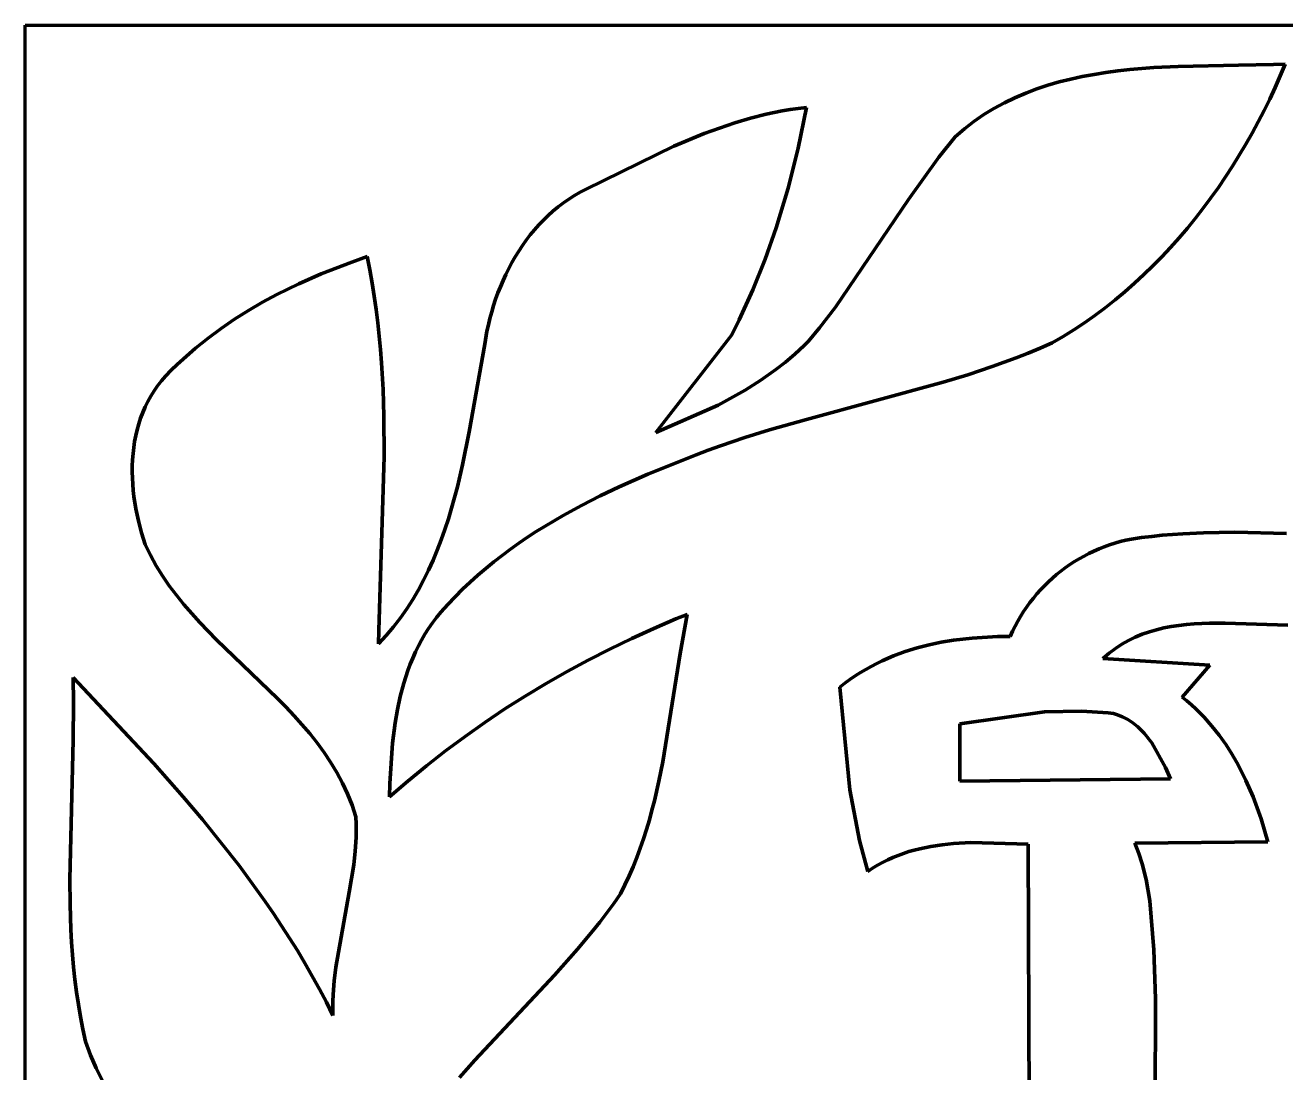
# Model space of a CAD drawing. Header units: millimetres. Extents: x 0 to 4.14, y 0 to 3.72.
# Drawn here: x 0 to 2.247, y 1.855 to 3.722 of the extents above; entities that cross this region are included whole.
import ezdxf

# ---------------------------------------------------------------- set-up
doc = ezdxf.new("R2010")
doc.units = ezdxf.units.MM
for name, color, linetype, lineweight in [('shape0', 7, 'CONTINUOUS', 100), ('shape1', 7, 'CONTINUOUS', 100), ('shape2', 7, 'CONTINUOUS', 100), ('shape4', 7, 'CONTINUOUS', 100)]:
    doc.layers.add(name, color=color, linetype=linetype, lineweight=lineweight)

msp = doc.modelspace()

# ---------------------------------------------------------------- linework, layer by layer
at = {"layer": 'shape0'}
for p, q in [((0, 3.7222), (4.1389, 3.7222)), ((0, 0), (0, 3.7222)), ((1.9479, 3.6407), (1.9266, 3.6379)), ((1.9693, 3.6431), (1.9479, 3.6407)), ((1.9907, 3.645), (1.9693, 3.6431)), ((2.0123, 3.6466), (1.9907, 3.645)), ((2.0555, 3.6488), (2.0123, 3.6466)), ((2.1628, 3.6511), (2.0555, 3.6488)), ((2.2256, 3.652), (2.1628, 3.6511)), ((2.2462, 3.6526), (2.2256, 3.652)), ((2.2374, 3.6318), (2.2462, 3.6526)), ((1.8435, 3.621), (1.8233, 3.6151)), ((1.8639, 3.6261), (1.8435, 3.621)), ((1.8846, 3.6306), (1.8639, 3.6261)), ((1.9056, 3.6345), (1.8846, 3.6306)), ((1.9266, 3.6379), (1.9056, 3.6345)), ((2.2282, 3.6111), (2.2374, 3.6318)), ((1.7837, 3.6011), (1.7645, 3.5929)), ((1.8033, 3.6085), (1.7837, 3.6011)), ((1.8233, 3.6151), (1.8033, 3.6085)), ((2.2186, 3.5905), (2.2282, 3.6111)), ((1.3782, 3.5739), (1.3637, 3.5718)), ((1.3927, 3.5757), (1.3782, 3.5739)), ((1.3783, 3.5032), (1.3927, 3.5757)), ((1.7271, 3.5738), (1.709, 3.5628)), ((1.7456, 3.5838), (1.7271, 3.5738)), ((1.7645, 3.5929), (1.7456, 3.5838)), ((2.2086, 3.5701), (2.2186, 3.5905)), ((1.2928, 3.5563), (1.265, 3.5481)), ((1.3209, 3.5634), (1.2928, 3.5563)), ((1.3351, 3.5665), (1.3209, 3.5634)), ((1.3494, 3.5693), (1.3351, 3.5665)), ((1.3637, 3.5718), (1.3494, 3.5693)), ((1.709, 3.5628), (1.6914, 3.5508)), ((2.1981, 3.5499), (2.2086, 3.5701)), ((1.2103, 3.5289), (1.1566, 3.5066)), ((1.2375, 3.5389), (1.2103, 3.5289)), ((1.265, 3.5481), (1.2375, 3.5389)), ((1.6743, 3.5377), (1.6577, 3.5235)), ((1.6914, 3.5508), (1.6743, 3.5377)), ((2.1761, 3.5101), (2.1873, 3.5299)), ((2.1873, 3.5299), (2.1981, 3.5499)), ((1.1566, 3.5066), (1.0001, 3.4298)), ((1.6577, 3.5235), (1.6289, 3.4871)), ((2.1645, 3.4904), (2.1761, 3.5101)), ((1.3604, 3.4315), (1.3783, 3.5032)), ((1.6289, 3.4871), (1.575, 3.4115)), ((2.1524, 3.4711), (2.1645, 3.4904)), ((2.14, 3.4519), (2.1524, 3.4711)), ((2.1272, 3.433), (2.14, 3.4519)), ((0.9791, 3.4185), (0.9691, 3.4122)), ((0.9894, 3.4244), (0.9791, 3.4185)), ((1.0001, 3.4298), (0.9894, 3.4244)), ((1.339, 3.3609), (1.3604, 3.4315)), ((2.114, 3.4144), (2.1272, 3.433)), ((0.95, 3.3984), (0.9409, 3.3909)), ((0.9594, 3.4055), (0.95, 3.3984)), ((0.9691, 3.4122), (0.9594, 3.4055)), ((1.575, 3.4115), (1.4445, 3.2196)), ((2.0863, 3.3781), (2.1003, 3.3961)), ((2.1003, 3.3961), (2.114, 3.4144)), ((0.9237, 3.3749), (0.9156, 3.3664)), ((0.9322, 3.3831), (0.9237, 3.3749)), ((0.9409, 3.3909), (0.9322, 3.3831)), ((2.072, 3.3605), (2.0863, 3.3781)), ((0.9078, 3.3576), (0.9003, 3.3485)), ((0.9156, 3.3664), (0.9078, 3.3576)), ((1.3193, 3.3052), (1.339, 3.3609)), ((2.0572, 3.3431), (2.072, 3.3605)), ((0.8863, 3.3294), (0.8798, 3.3195)), ((0.8931, 3.3391), (0.8863, 3.3294)), ((0.9003, 3.3485), (0.8931, 3.3391)), ((2.0265, 3.3095), (2.042, 3.3261)), ((2.042, 3.3261), (2.0572, 3.3431)), ((0.6095, 3.3096), (0.5821, 3.3)), ((0.6142, 3.2861), (0.6095, 3.3096)), ((0.8735, 3.3094), (0.8676, 3.2991)), ((0.8798, 3.3195), (0.8735, 3.3094)), ((1.2972, 3.2505), (1.3193, 3.3052)), ((2.0105, 3.2933), (2.0265, 3.3095)), ((0.5821, 3.3), (0.5279, 3.279)), ((0.6185, 3.2626), (0.6142, 3.2861)), ((0.862, 3.2886), (0.8567, 3.2779)), ((0.8676, 3.2991), (0.862, 3.2886)), ((1.9942, 3.2775), (2.0105, 3.2933)), ((0.488, 3.2613), (0.4487, 3.242)), ((0.5279, 3.279), (0.488, 3.2613)), ((0.6223, 3.239), (0.6185, 3.2626)), ((0.8518, 3.267), (0.8471, 3.256)), ((0.8567, 3.2779), (0.8518, 3.267)), ((1.9605, 3.2471), (1.9775, 3.2621)), ((1.9775, 3.2621), (1.9942, 3.2775)), ((0.4487, 3.242), (0.4231, 3.2282)), ((0.6257, 3.2154), (0.6223, 3.239)), ((0.8428, 3.2449), (0.8387, 3.2337)), ((0.8471, 3.256), (0.8428, 3.2449)), ((1.2726, 3.1967), (1.2972, 3.2505)), ((1.943, 3.2326), (1.9605, 3.2471)), ((0.4231, 3.2282), (0.398, 3.2135)), ((0.6286, 3.1917), (0.6257, 3.2154)), ((0.835, 3.2224), (0.8316, 3.211)), ((0.8387, 3.2337), (0.835, 3.2224)), ((1.4445, 3.2196), (1.4161, 3.1828)), ((1.907, 3.2049), (1.9252, 3.2185)), ((1.9252, 3.2185), (1.943, 3.2326)), ((0.3734, 3.198), (0.3494, 3.1817)), ((0.398, 3.2135), (0.3734, 3.198)), ((0.6312, 3.168), (0.6286, 3.1917)), ((0.8285, 3.1995), (0.8257, 3.1881)), ((0.8316, 3.211), (0.8285, 3.1995)), ((1.2595, 3.1702), (1.2726, 3.1967)), ((1.8695, 3.1793), (1.8885, 3.1919)), ((1.8885, 3.1919), (1.907, 3.2049)), ((0.3494, 3.1817), (0.3261, 3.1644)), ((0.8232, 3.1766), (0.8192, 3.1536)), ((0.8257, 3.1881), (0.8232, 3.1766)), ((1.1245, 2.9959), (1.2595, 3.1702)), ((1.4161, 3.1828), (1.3963, 3.159)), ((1.8502, 3.1672), (1.8695, 3.1793)), ((0.3261, 3.1644), (0.3034, 3.1462)), ((0.6334, 3.1443), (0.6312, 3.168)), ((0.8192, 3.1536), (0.7913, 2.9972)), ((1.3885, 3.1511), (1.3723, 3.136)), ((1.3963, 3.159), (1.3885, 3.1511)), ((1.7883, 3.1377), (1.8095, 3.1465)), ((1.8095, 3.1465), (1.8306, 3.1557)), ((1.8306, 3.1557), (1.8502, 3.1672)), ((0.2816, 3.1271), (0.271, 3.1172)), ((0.3034, 3.1462), (0.2816, 3.1271)), ((0.6353, 3.1205), (0.6334, 3.1443)), ((1.3723, 3.136), (1.3556, 3.1217)), ((1.7455, 3.1213), (1.7669, 3.1293)), ((1.7669, 3.1293), (1.7883, 3.1377)), ((0.2605, 3.1071), (0.2503, 3.0966)), ((0.271, 3.1172), (0.2605, 3.1071)), ((0.638, 3.0729), (0.6353, 3.1205)), ((1.3383, 3.1082), (1.3114, 3.0891)), ((1.3556, 3.1217), (1.3383, 3.1082)), ((1.6804, 3.0991), (1.7239, 3.1136)), ((1.7239, 3.1136), (1.7455, 3.1213)), ((0.236, 3.0793), (0.2297, 3.0702)), ((0.2429, 3.0881), (0.236, 3.0793)), ((0.2503, 3.0966), (0.2429, 3.0881)), ((1.3114, 3.0891), (1.2835, 3.0716)), ((1.3929, 3.0195), (1.6366, 3.0856)), ((1.6366, 3.0856), (1.6804, 3.0991)), ((0.2239, 3.0609), (0.2186, 3.0514)), ((0.2297, 3.0702), (0.2239, 3.0609)), ((0.6396, 3.0252), (0.638, 3.0729)), ((1.2835, 3.0716), (1.2352, 3.0451)), ((0.2138, 3.0417), (0.2095, 3.0318)), ((0.2186, 3.0514), (0.2138, 3.0417)), ((1.2352, 3.0451), (1.1245, 2.9959)), ((0.2024, 3.0115), (0.1995, 3.0011)), ((0.2057, 3.0217), (0.2024, 3.0115)), ((0.2095, 3.0318), (0.2057, 3.0217)), ((0.6402, 2.9535), (0.6396, 3.0252)), ((1.3267, 3.0006), (1.3929, 3.0195)), ((0.197, 2.9906), (0.195, 2.98)), ((0.1995, 3.0011), (0.197, 2.9906)), ((0.7913, 2.9972), (0.7795, 2.9383)), ((1.2829, 2.9871), (1.3267, 3.0006)), ((0.1934, 2.9693), (0.1922, 2.9585)), ((0.195, 2.98), (0.1934, 2.9693)), ((1.2178, 2.9647), (1.2394, 2.9724)), ((1.2394, 2.9724), (1.2829, 2.9871)), ((0.1913, 2.9476), (0.1909, 2.9367)), ((0.1922, 2.9585), (0.1913, 2.9476)), ((0.6305, 2.6429), (0.6402, 2.9535)), ((1.1101, 2.9217), (1.1963, 2.9565)), ((1.1963, 2.9565), (1.2178, 2.9647)), ((0.1909, 2.9367), (0.1908, 2.9258)), ((0.1908, 2.9258), (0.1911, 2.9148)), ((0.7795, 2.9383), (0.7704, 2.8995)), ((1.0589, 2.899), (1.1101, 2.9217)), ((0.1911, 2.9148), (0.1917, 2.9038)), ((0.1917, 2.9038), (0.1926, 2.8928)), ((0.7704, 2.8995), (0.7655, 2.8802)), ((0.1926, 2.8928), (0.1939, 2.8819)), ((0.1939, 2.8819), (0.1973, 2.8601)), ((0.7655, 2.8802), (0.7601, 2.8611)), ((0.9918, 2.866), (1.0251, 2.8829)), ((1.0251, 2.8829), (1.0589, 2.899)), ((0.1973, 2.8601), (0.2018, 2.8385)), ((0.7601, 2.8611), (0.7544, 2.8421)), ((0.959, 2.8481), (0.9918, 2.866)), ((0.2018, 2.8385), (0.2073, 2.8174)), ((0.7544, 2.8421), (0.7483, 2.8234)), ((0.9269, 2.8292), (0.9429, 2.8388)), ((0.9429, 2.8388), (0.959, 2.8481)), ((0.2073, 2.8174), (0.2138, 2.7967)), ((0.7483, 2.8234), (0.7418, 2.8048)), ((0.8801, 2.7988), (0.8955, 2.8092)), ((0.8955, 2.8092), (0.9111, 2.8194)), ((0.9111, 2.8194), (0.9269, 2.8292)), ((2.0087, 2.8109), (1.9903, 2.8086)), ((2.0271, 2.8128), (2.0087, 2.8109)), ((2.0639, 2.8157), (2.0271, 2.8128)), ((2.1008, 2.8175), (2.0639, 2.8157)), ((2.1562, 2.8184), (2.1008, 2.8175)), ((2.2485, 2.8163), (2.1562, 2.8184)), ((0.2138, 2.7967), (0.2232, 2.7773)), ((0.7418, 2.8048), (0.7347, 2.7864)), ((0.8501, 2.777), (0.865, 2.7881)), ((0.865, 2.7881), (0.8801, 2.7988)), ((1.9144, 2.7886), (1.9053, 2.7846)), ((1.9236, 2.7923), (1.9144, 2.7886)), ((1.933, 2.7956), (1.9236, 2.7923)), ((1.9425, 2.7987), (1.933, 2.7956)), ((1.9522, 2.8015), (1.9425, 2.7987)), ((1.962, 2.8039), (1.9522, 2.8015)), ((1.972, 2.806), (1.962, 2.8039)), ((1.9903, 2.8086), (1.972, 2.806)), ((0.2232, 2.7773), (0.2336, 2.7586)), ((0.7271, 2.7683), (0.719, 2.7504)), ((0.7347, 2.7864), (0.7271, 2.7683)), ((0.821, 2.7539), (0.8354, 2.7656)), ((0.8354, 2.7656), (0.8501, 2.777)), ((1.8706, 2.7659), (1.8623, 2.7605)), ((1.879, 2.771), (1.8706, 2.7659)), ((1.8876, 2.7758), (1.879, 2.771)), ((1.8963, 2.7804), (1.8876, 2.7758)), ((1.9053, 2.7846), (1.8963, 2.7804)), ((0.2336, 2.7586), (0.2448, 2.7405)), ((0.719, 2.7504), (0.7103, 2.7328)), ((0.7931, 2.7293), (0.8069, 2.7418)), ((0.8069, 2.7418), (0.821, 2.7539)), ((1.8388, 2.7429), (1.8313, 2.7365)), ((1.8464, 2.749), (1.8388, 2.7429)), ((1.8543, 2.7549), (1.8464, 2.749)), ((1.8623, 2.7605), (1.8543, 2.7549)), ((0.2448, 2.7405), (0.2568, 2.723)), ((0.2568, 2.723), (0.2696, 2.706)), ((0.7103, 2.7328), (0.7009, 2.7155)), ((0.7796, 2.7165), (0.7931, 2.7293)), ((1.8171, 2.7229), (1.8103, 2.7158)), ((1.8241, 2.7298), (1.8171, 2.7229)), ((1.8313, 2.7365), (1.8241, 2.7298)), ((0.2696, 2.706), (0.2829, 2.6894)), ((0.6909, 2.6985), (0.6802, 2.6819)), ((0.7009, 2.7155), (0.6909, 2.6985)), ((0.7535, 2.6897), (0.7664, 2.7033)), ((0.7664, 2.7033), (0.7796, 2.7165)), ((1.7974, 2.7008), (1.7913, 2.693)), ((1.8037, 2.7084), (1.7974, 2.7008)), ((1.8103, 2.7158), (1.8037, 2.7084)), ((0.2829, 2.6894), (0.2968, 2.6733)), ((0.6802, 2.6819), (0.6688, 2.6656)), ((0.7333, 2.6663), (0.741, 2.6758)), ((0.741, 2.6758), (0.7535, 2.6897)), ((1.7798, 2.6768), (1.7745, 2.6683)), ((1.7854, 2.685), (1.7798, 2.6768)), ((1.7913, 2.693), (1.7854, 2.685)), ((0.2968, 2.6733), (0.3112, 2.6575)), ((0.3112, 2.6575), (0.326, 2.642)), ((0.6688, 2.6656), (0.6566, 2.6497)), ((0.7191, 2.6466), (0.7259, 2.6565)), ((0.7259, 2.6565), (0.7333, 2.6663)), ((1.1602, 2.6637), (1.1205, 2.6467)), ((1.1803, 2.6718), (1.1602, 2.6637)), ((1.1675, 2.6021), (1.1803, 2.6718)), ((1.7694, 2.6596), (1.7646, 2.6508)), ((1.7745, 2.6683), (1.7694, 2.6596)), ((2.0432, 2.6501), (2.0566, 2.6521)), ((2.0566, 2.6521), (2.0701, 2.6537)), ((2.0701, 2.6537), (2.0837, 2.6548)), ((2.0837, 2.6548), (2.0975, 2.6556)), ((2.0975, 2.6556), (2.1113, 2.656)), ((2.1113, 2.656), (2.1393, 2.656)), ((2.1393, 2.656), (2.251, 2.6528)), ((0.326, 2.642), (0.3411, 2.6267)), ((0.6298, 2.6191), (0.6305, 2.6429)), ((0.6436, 2.6342), (0.6298, 2.6191)), ((0.6566, 2.6497), (0.6436, 2.6342)), ((0.7066, 2.6261), (0.7126, 2.6364)), ((0.7126, 2.6364), (0.7191, 2.6466)), ((1.1205, 2.6467), (1.0812, 2.6288)), ((1.6884, 2.6296), (1.655, 2.6257)), ((1.7332, 2.6322), (1.6884, 2.6296)), ((1.7557, 2.6325), (1.7332, 2.6322)), ((1.76, 2.6417), (1.7557, 2.6325)), ((1.7646, 2.6508), (1.76, 2.6417)), ((1.967, 2.6253), (1.9791, 2.6312)), ((1.9791, 2.6312), (1.9915, 2.6363)), ((1.9915, 2.6363), (2.0041, 2.6407)), ((2.0041, 2.6407), (2.0169, 2.6445)), ((2.0169, 2.6445), (2.03, 2.6476)), ((2.03, 2.6476), (2.0432, 2.6501)), ((0.3411, 2.6267), (0.372, 2.5967)), ((0.6957, 2.6048), (0.701, 2.6155)), ((0.701, 2.6155), (0.7066, 2.6261)), ((1.0423, 2.61), (1.0039, 2.5904)), ((1.0812, 2.6288), (1.0423, 2.61)), ((1.59, 2.612), (1.5689, 2.6055)), ((1.6114, 2.6175), (1.59, 2.612)), ((1.6331, 2.6221), (1.6114, 2.6175)), ((1.655, 2.6257), (1.6331, 2.6221)), ((1.9323, 2.6026), (1.9436, 2.611)), ((1.9436, 2.611), (1.9552, 2.6186)), ((1.9552, 2.6186), (1.967, 2.6253)), ((0.372, 2.5967), (0.4496, 2.522)), ((0.6864, 2.5829), (0.6909, 2.5939)), ((0.6909, 2.5939), (0.6957, 2.6048)), ((1.0039, 2.5904), (0.9659, 2.5699)), ((1.1365, 2.4089), (1.1675, 2.6021)), ((1.528, 2.5891), (1.518, 2.5843)), ((1.5482, 2.5979), (1.528, 2.5891)), ((1.5689, 2.6055), (1.5482, 2.5979)), ((1.9214, 2.5932), (1.9323, 2.6026)), ((2.1122, 2.5812), (1.9214, 2.5932)), ((0.6784, 2.5604), (0.6822, 2.5717)), ((0.6822, 2.5717), (0.6864, 2.5829)), ((0.9659, 2.5699), (0.9285, 2.5485)), ((1.4796, 2.5621), (1.4703, 2.5557)), ((1.489, 2.5681), (1.4796, 2.5621)), ((1.4985, 2.5738), (1.489, 2.5681)), ((1.5082, 2.5792), (1.4985, 2.5738)), ((1.518, 2.5843), (1.5082, 2.5792)), ((2.0625, 2.5243), (2.1122, 2.5812)), ((0.2295, 2.4057), (0.0855, 2.5593)), ((0.0855, 2.5593), (0.0861, 2.5146)), ((0.6687, 2.5257), (0.6749, 2.5489)), ((0.6749, 2.5489), (0.6784, 2.5604)), ((0.9285, 2.5485), (0.8916, 2.5263)), ((1.4612, 2.549), (1.4522, 2.542)), ((1.4522, 2.542), (1.47, 2.359)), ((1.4703, 2.5557), (1.4612, 2.549)), ((0.4496, 2.522), (0.4646, 2.5068)), ((0.6636, 2.5021), (0.6687, 2.5257)), ((0.8916, 2.5263), (0.8552, 2.5032)), ((2.0709, 2.5175), (2.0625, 2.5243)), ((2.079, 2.5105), (2.0709, 2.5175)), ((0.0861, 2.5146), (0.0854, 2.4473)), ((0.4646, 2.5068), (0.4792, 2.4912)), ((0.6595, 2.4783), (0.6636, 2.5021)), ((0.8552, 2.5032), (0.8194, 2.4792)), ((2.0868, 2.5034), (2.079, 2.5105)), ((2.0944, 2.496), (2.0868, 2.5034)), ((2.1018, 2.4884), (2.0944, 2.496)), ((0.4792, 2.4912), (0.4934, 2.4754)), ((0.4934, 2.4754), (0.5072, 2.4592)), ((0.655, 2.4422), (0.6595, 2.4783)), ((0.8194, 2.4792), (0.7841, 2.4544)), ((2.1157, 2.4728), (2.1018, 2.4884)), ((2.1287, 2.4564), (2.1157, 2.4728)), ((0.5072, 2.4592), (0.5203, 2.4427)), ((0.7841, 2.4544), (0.7495, 2.4287)), ((2.1408, 2.4394), (2.1287, 2.4564)), ((0.0854, 2.4473), (0.0796, 2.1996)), ((0.5203, 2.4427), (0.5328, 2.4256)), ((0.65, 2.3701), (0.655, 2.4422)), ((0.7495, 2.4287), (0.7154, 2.4021)), ((2.152, 2.4218), (2.1408, 2.4394)), ((0.2818, 2.3464), (0.2295, 2.4057)), ((0.5328, 2.4256), (0.5445, 2.4081)), ((0.5445, 2.4081), (0.5554, 2.39)), ((1.1296, 2.3742), (1.1365, 2.4089)), ((2.1623, 2.4037), (2.152, 2.4218)), ((0.5554, 2.39), (0.5655, 2.3712)), ((0.7154, 2.4021), (0.682, 2.3747)), ((2.1764, 2.3757), (2.1623, 2.4037)), ((0.5655, 2.3712), (0.5746, 2.3518)), ((0.682, 2.3747), (0.6492, 2.3464)), ((0.6492, 2.3464), (0.65, 2.3701)), ((1.1217, 2.3396), (1.1296, 2.3742)), ((2.1889, 2.3467), (2.1764, 2.3757)), ((0.3158, 2.3062), (0.2818, 2.3464)), ((0.5746, 2.3518), (0.5827, 2.3317)), ((1.1174, 2.3225), (1.1217, 2.3396)), ((1.47, 2.359), (1.4872, 2.2689)), ((2.2033, 2.3071), (2.1889, 2.3467)), ((0.5827, 2.3317), (0.5896, 2.3108)), ((1.1127, 2.3055), (1.1174, 2.3225)), ((0.349, 2.2654), (0.3158, 2.3062)), ((0.5896, 2.3108), (0.5901, 2.2985)), ((0.5901, 2.2985), (0.5901, 2.2863)), ((1.1077, 2.2885), (1.1127, 2.3055)), ((2.2154, 2.2665), (2.2033, 2.3071)), ((0.5898, 2.2741), (0.5883, 2.2497)), ((0.5901, 2.2863), (0.5898, 2.2741)), ((1.0966, 2.255), (1.1023, 2.2717)), ((1.1023, 2.2717), (1.1077, 2.2885)), ((0.3813, 2.2239), (0.349, 2.2654)), ((0.5883, 2.2497), (0.5856, 2.2254)), ((1.0904, 2.2384), (1.0966, 2.255)), ((1.4872, 2.2689), (1.502, 2.2133)), ((1.5658, 2.2456), (1.5754, 2.2488)), ((1.5754, 2.2488), (1.5851, 2.2516)), ((1.5851, 2.2516), (1.5948, 2.254)), ((1.5948, 2.254), (1.6146, 2.2582)), ((1.6146, 2.2582), (1.6347, 2.2612)), ((1.6347, 2.2612), (1.6549, 2.2633)), ((1.6549, 2.2633), (1.6856, 2.2649)), ((1.6856, 2.2649), (1.7879, 2.2623)), ((1.7879, 2.2623), (1.7913, 1.4032)), ((1.9785, 2.264), (2.2154, 2.2665)), ((1.9853, 2.2457), (1.9785, 2.264)), ((0.5856, 2.2254), (0.5778, 2.1768)), ((1.0838, 2.2219), (1.0904, 2.2384)), ((1.5196, 2.2245), (1.5286, 2.2295)), ((1.5286, 2.2295), (1.5377, 2.2341)), ((1.5377, 2.2341), (1.547, 2.2383)), ((1.547, 2.2383), (1.5563, 2.2422)), ((1.5563, 2.2422), (1.5658, 2.2456)), ((1.9911, 2.2272), (1.9853, 2.2457)), ((1.9982, 2.199), (1.9911, 2.2272)), ((0.397, 2.2028), (0.3813, 2.2239)), ((0.4125, 2.1816), (0.397, 2.2028)), ((1.0692, 2.1894), (1.0767, 2.2056)), ((1.0767, 2.2056), (1.0838, 2.2219)), ((1.502, 2.2133), (1.5107, 2.2191)), ((1.5107, 2.2191), (1.5196, 2.2245)), ((0.0796, 2.1996), (0.0801, 2.1546)), ((0.4277, 2.1602), (0.4125, 2.1816)), ((1.0611, 2.1734), (1.0692, 2.1894)), ((2.0049, 2.1609), (1.9982, 2.199)), ((0.4425, 2.1385), (0.4277, 2.1602)), ((0.5778, 2.1768), (0.5535, 2.043)), ((1.0491, 2.1564), (1.0611, 2.1734)), ((2.0123, 2.0737), (2.0049, 2.1609)), ((0.0801, 2.1546), (0.0816, 2.1098)), ((0.4571, 2.1167), (0.4425, 2.1385)), ((1.0242, 2.1233), (1.0368, 2.1397)), ((1.0368, 2.1397), (1.0491, 2.1564)), ((0.4713, 2.0946), (0.4571, 2.1167)), ((1.0113, 2.1071), (1.0242, 2.1233)), ((0.0816, 2.1098), (0.0828, 2.0874)), ((0.4852, 2.0723), (0.4713, 2.0946)), ((0.9847, 2.0752), (1.0113, 2.1071)), ((0.0828, 2.0874), (0.0844, 2.0651)), ((0.4987, 2.0497), (0.4852, 2.0723)), ((0.9434, 2.0287), (0.9847, 2.0752)), ((2.0148, 1.9863), (2.0123, 2.0737)), ((0.0844, 2.0651), (0.0863, 2.0428)), ((0.5118, 2.0269), (0.4987, 2.0497)), ((0.0863, 2.0428), (0.0887, 2.0206)), ((0.5245, 2.0038), (0.5118, 2.0269)), ((0.5535, 2.043), (0.5506, 2.0185)), ((0.8015, 1.8772), (0.9434, 2.0287)), ((0.0887, 2.0206), (0.0915, 1.9984)), ((0.5369, 1.9805), (0.5245, 2.0038)), ((0.5506, 2.0185), (0.5489, 1.9939)), ((0.0915, 1.9984), (0.0948, 1.9763)), ((0.5487, 1.9569), (0.5369, 1.9805)), ((0.5485, 1.9816), (0.5484, 1.9693)), ((0.5489, 1.9939), (0.5485, 1.9816)), ((2.0138, 1.403), (2.0148, 1.9863)), ((0.0948, 1.9763), (0.0985, 1.9542)), ((0.5484, 1.9693), (0.5487, 1.9569)), ((0.0985, 1.9542), (0.1028, 1.9322)), ((0.1028, 1.9322), (0.1077, 1.9102)), ((0.1077, 1.9102), (0.1166, 1.8861)), ((0.1166, 1.8861), (0.1267, 1.8629)), ((0.774, 1.8462), (0.8015, 1.8772)), ((0.1267, 1.8629), (0.1379, 1.8405))]:
    msp.add_line(p, q, dxfattribs=at)
at = {"layer": 'shape1'}
for p, q in [((1.9266, 3.6379), (1.9479, 3.6407)), ((1.9479, 3.6407), (1.9693, 3.6431)), ((1.9693, 3.6431), (1.9907, 3.645)), ((1.9907, 3.645), (2.0123, 3.6466)), ((2.0123, 3.6466), (2.0555, 3.6488)), ((2.0555, 3.6488), (2.1628, 3.6511)), ((2.1628, 3.6511), (2.2256, 3.652)), ((2.2256, 3.652), (2.2462, 3.6526)), ((2.2462, 3.6526), (2.2374, 3.6318)), ((1.8233, 3.6151), (1.8435, 3.621)), ((1.8435, 3.621), (1.8639, 3.6261)), ((1.8639, 3.6261), (1.8846, 3.6306)), ((1.8846, 3.6306), (1.9056, 3.6345)), ((1.9056, 3.6345), (1.9266, 3.6379)), ((2.2374, 3.6318), (2.2282, 3.6111)), ((1.7645, 3.5929), (1.7837, 3.6011)), ((1.7837, 3.6011), (1.8033, 3.6085)), ((1.8033, 3.6085), (1.8233, 3.6151)), ((2.2282, 3.6111), (2.2186, 3.5905)), ((1.3637, 3.5718), (1.3782, 3.5739)), ((1.3782, 3.5739), (1.3927, 3.5757)), ((1.3927, 3.5757), (1.3783, 3.5032)), ((1.709, 3.5628), (1.7271, 3.5738)), ((1.7271, 3.5738), (1.7456, 3.5838)), ((1.7456, 3.5838), (1.7645, 3.5929)), ((2.2186, 3.5905), (2.2086, 3.5701)), ((1.265, 3.5481), (1.2928, 3.5563)), ((1.2928, 3.5563), (1.3209, 3.5634)), ((1.3209, 3.5634), (1.3351, 3.5665)), ((1.3351, 3.5665), (1.3494, 3.5693)), ((1.3494, 3.5693), (1.3637, 3.5718)), ((1.6914, 3.5508), (1.709, 3.5628)), ((2.2086, 3.5701), (2.1981, 3.5499)), ((1.1566, 3.5066), (1.2103, 3.5289)), ((1.2103, 3.5289), (1.2375, 3.5389)), ((1.2375, 3.5389), (1.265, 3.5481)), ((1.6577, 3.5235), (1.6743, 3.5377)), ((1.6743, 3.5377), (1.6914, 3.5508)), ((2.1873, 3.5299), (2.1761, 3.5101)), ((2.1981, 3.5499), (2.1873, 3.5299)), ((1.0001, 3.4298), (1.1566, 3.5066)), ((1.6289, 3.4871), (1.6577, 3.5235)), ((2.1761, 3.5101), (2.1645, 3.4904)), ((1.3783, 3.5032), (1.3604, 3.4315)), ((1.575, 3.4115), (1.6289, 3.4871)), ((2.1645, 3.4904), (2.1524, 3.4711)), ((2.1524, 3.4711), (2.14, 3.4519)), ((2.14, 3.4519), (2.1272, 3.433)), ((0.9691, 3.4122), (0.9791, 3.4185)), ((0.9791, 3.4185), (0.9894, 3.4244)), ((0.9894, 3.4244), (1.0001, 3.4298)), ((1.3604, 3.4315), (1.339, 3.3609)), ((2.1272, 3.433), (2.114, 3.4144)), ((0.9409, 3.3909), (0.95, 3.3984)), ((0.95, 3.3984), (0.9594, 3.4055)), ((0.9594, 3.4055), (0.9691, 3.4122)), ((1.4445, 3.2196), (1.575, 3.4115)), ((2.1003, 3.3961), (2.0863, 3.3781)), ((2.114, 3.4144), (2.1003, 3.3961)), ((0.9156, 3.3664), (0.9237, 3.3749)), ((0.9237, 3.3749), (0.9322, 3.3831)), ((0.9322, 3.3831), (0.9409, 3.3909)), ((2.0863, 3.3781), (2.072, 3.3605)), ((0.9003, 3.3485), (0.9078, 3.3576)), ((0.9078, 3.3576), (0.9156, 3.3664)), ((1.339, 3.3609), (1.3193, 3.3052)), ((2.072, 3.3605), (2.0572, 3.3431)), ((0.8798, 3.3195), (0.8863, 3.3294)), ((0.8863, 3.3294), (0.8931, 3.3391)), ((0.8931, 3.3391), (0.9003, 3.3485)), ((2.042, 3.3261), (2.0265, 3.3095)), ((2.0572, 3.3431), (2.042, 3.3261)), ((0.5821, 3.3), (0.6095, 3.3096)), ((0.6095, 3.3096), (0.6142, 3.2861)), ((0.8676, 3.2991), (0.8735, 3.3094)), ((0.8735, 3.3094), (0.8798, 3.3195)), ((1.3193, 3.3052), (1.2972, 3.2505)), ((2.0265, 3.3095), (2.0105, 3.2933)), ((0.5279, 3.279), (0.5821, 3.3)), ((0.6142, 3.2861), (0.6185, 3.2626)), ((0.8567, 3.2779), (0.862, 3.2886)), ((0.862, 3.2886), (0.8676, 3.2991)), ((2.0105, 3.2933), (1.9942, 3.2775)), ((0.4487, 3.242), (0.488, 3.2613)), ((0.488, 3.2613), (0.5279, 3.279)), ((0.6185, 3.2626), (0.6223, 3.239)), ((0.8471, 3.256), (0.8518, 3.267)), ((0.8518, 3.267), (0.8567, 3.2779)), ((1.9775, 3.2621), (1.9605, 3.2471)), ((1.9942, 3.2775), (1.9775, 3.2621)), ((0.4231, 3.2282), (0.4487, 3.242)), ((0.6223, 3.239), (0.6257, 3.2154)), ((0.8387, 3.2337), (0.8428, 3.2449)), ((0.8428, 3.2449), (0.8471, 3.256)), ((1.2972, 3.2505), (1.2726, 3.1967)), ((1.9605, 3.2471), (1.943, 3.2326)), ((0.398, 3.2135), (0.4231, 3.2282)), ((0.6257, 3.2154), (0.6286, 3.1917)), ((0.8316, 3.211), (0.835, 3.2224)), ((0.835, 3.2224), (0.8387, 3.2337)), ((1.4161, 3.1828), (1.4445, 3.2196)), ((1.9252, 3.2185), (1.907, 3.2049)), ((1.943, 3.2326), (1.9252, 3.2185)), ((0.3494, 3.1817), (0.3734, 3.198)), ((0.3734, 3.198), (0.398, 3.2135)), ((0.6286, 3.1917), (0.6312, 3.168)), ((0.8257, 3.1881), (0.8285, 3.1995)), ((0.8285, 3.1995), (0.8316, 3.211)), ((1.2726, 3.1967), (1.2595, 3.1702)), ((1.8885, 3.1919), (1.8695, 3.1793)), ((1.907, 3.2049), (1.8885, 3.1919)), ((0.3261, 3.1644), (0.3494, 3.1817)), ((0.8192, 3.1536), (0.8232, 3.1766)), ((0.8232, 3.1766), (0.8257, 3.1881)), ((1.2595, 3.1702), (1.1245, 2.9959)), ((1.3963, 3.159), (1.4161, 3.1828)), ((1.8695, 3.1793), (1.8502, 3.1672)), ((0.3034, 3.1462), (0.3261, 3.1644)), ((0.6312, 3.168), (0.6334, 3.1443)), ((0.7913, 2.9972), (0.8192, 3.1536)), ((1.3723, 3.136), (1.3885, 3.1511)), ((1.3885, 3.1511), (1.3963, 3.159)), ((1.8095, 3.1465), (1.7883, 3.1377)), ((1.8306, 3.1557), (1.8095, 3.1465)), ((1.8502, 3.1672), (1.8306, 3.1557)), ((0.271, 3.1172), (0.2816, 3.1271)), ((0.2816, 3.1271), (0.3034, 3.1462)), ((0.6334, 3.1443), (0.6353, 3.1205)), ((1.3556, 3.1217), (1.3723, 3.136)), ((1.7669, 3.1293), (1.7455, 3.1213)), ((1.7883, 3.1377), (1.7669, 3.1293)), ((0.2503, 3.0966), (0.2605, 3.1071)), ((0.2605, 3.1071), (0.271, 3.1172)), ((0.6353, 3.1205), (0.638, 3.0729)), ((1.3114, 3.0891), (1.3383, 3.1082)), ((1.3383, 3.1082), (1.3556, 3.1217)), ((1.7239, 3.1136), (1.6804, 3.0991)), ((1.7455, 3.1213), (1.7239, 3.1136)), ((0.2297, 3.0702), (0.236, 3.0793)), ((0.236, 3.0793), (0.2429, 3.0881)), ((0.2429, 3.0881), (0.2503, 3.0966)), ((1.2835, 3.0716), (1.3114, 3.0891)), ((1.6366, 3.0856), (1.3929, 3.0195)), ((1.6804, 3.0991), (1.6366, 3.0856)), ((0.2186, 3.0514), (0.2239, 3.0609)), ((0.2239, 3.0609), (0.2297, 3.0702)), ((0.638, 3.0729), (0.6396, 3.0252)), ((1.2352, 3.0451), (1.2835, 3.0716)), ((0.2095, 3.0318), (0.2138, 3.0417)), ((0.2138, 3.0417), (0.2186, 3.0514)), ((1.1245, 2.9959), (1.2352, 3.0451)), ((0.1995, 3.0011), (0.2024, 3.0115)), ((0.2024, 3.0115), (0.2057, 3.0217)), ((0.2057, 3.0217), (0.2095, 3.0318)), ((0.6396, 3.0252), (0.6402, 2.9535)), ((1.3929, 3.0195), (1.3267, 3.0006)), ((0.195, 2.98), (0.197, 2.9906)), ((0.197, 2.9906), (0.1995, 3.0011)), ((0.7795, 2.9383), (0.7913, 2.9972)), ((1.3267, 3.0006), (1.2829, 2.9871)), ((0.1922, 2.9585), (0.1934, 2.9693)), ((0.1934, 2.9693), (0.195, 2.98)), ((1.2394, 2.9724), (1.2178, 2.9647)), ((1.2829, 2.9871), (1.2394, 2.9724)), ((0.1909, 2.9367), (0.1913, 2.9476)), ((0.1913, 2.9476), (0.1922, 2.9585)), ((0.6402, 2.9535), (0.6305, 2.6429)), ((1.1963, 2.9565), (1.1101, 2.9217)), ((1.2178, 2.9647), (1.1963, 2.9565)), ((0.1908, 2.9258), (0.1909, 2.9367)), ((0.1911, 2.9148), (0.1908, 2.9258)), ((0.7704, 2.8995), (0.7795, 2.9383)), ((1.1101, 2.9217), (1.0589, 2.899)), ((0.1917, 2.9038), (0.1911, 2.9148)), ((0.1926, 2.8928), (0.1917, 2.9038)), ((0.7655, 2.8802), (0.7704, 2.8995)), ((0.1939, 2.8819), (0.1926, 2.8928)), ((0.1973, 2.8601), (0.1939, 2.8819)), ((0.7601, 2.8611), (0.7655, 2.8802)), ((1.0251, 2.8829), (0.9918, 2.866)), ((1.0589, 2.899), (1.0251, 2.8829)), ((0.2018, 2.8385), (0.1973, 2.8601)), ((0.7544, 2.8421), (0.7601, 2.8611)), ((0.9918, 2.866), (0.959, 2.8481)), ((0.2073, 2.8174), (0.2018, 2.8385)), ((0.7483, 2.8234), (0.7544, 2.8421)), ((0.9429, 2.8388), (0.9269, 2.8292)), ((0.959, 2.8481), (0.9429, 2.8388)), ((0.2138, 2.7967), (0.2073, 2.8174)), ((0.7418, 2.8048), (0.7483, 2.8234)), ((0.8955, 2.8092), (0.8801, 2.7988)), ((0.9111, 2.8194), (0.8955, 2.8092)), ((0.9269, 2.8292), (0.9111, 2.8194)), ((0.2232, 2.7773), (0.2138, 2.7967)), ((0.7347, 2.7864), (0.7418, 2.8048)), ((0.865, 2.7881), (0.8501, 2.777)), ((0.8801, 2.7988), (0.865, 2.7881)), ((0.2336, 2.7586), (0.2232, 2.7773)), ((0.719, 2.7504), (0.7271, 2.7683)), ((0.7271, 2.7683), (0.7347, 2.7864)), ((0.8354, 2.7656), (0.821, 2.7539)), ((0.8501, 2.777), (0.8354, 2.7656)), ((0.2448, 2.7405), (0.2336, 2.7586)), ((0.7103, 2.7328), (0.719, 2.7504)), ((0.8069, 2.7418), (0.7931, 2.7293)), ((0.821, 2.7539), (0.8069, 2.7418)), ((0.2568, 2.723), (0.2448, 2.7405)), ((0.2696, 2.706), (0.2568, 2.723)), ((0.7009, 2.7155), (0.7103, 2.7328)), ((0.7931, 2.7293), (0.7796, 2.7165)), ((0.2829, 2.6894), (0.2696, 2.706)), ((0.6802, 2.6819), (0.6909, 2.6985)), ((0.6909, 2.6985), (0.7009, 2.7155)), ((0.7664, 2.7033), (0.7535, 2.6897)), ((0.7796, 2.7165), (0.7664, 2.7033)), ((0.2968, 2.6733), (0.2829, 2.6894)), ((0.6688, 2.6656), (0.6802, 2.6819)), ((0.741, 2.6758), (0.7333, 2.6663)), ((0.7535, 2.6897), (0.741, 2.6758)), ((0.3112, 2.6575), (0.2968, 2.6733)), ((0.326, 2.642), (0.3112, 2.6575)), ((0.6566, 2.6497), (0.6688, 2.6656)), ((0.7259, 2.6565), (0.7191, 2.6466)), ((0.7333, 2.6663), (0.7259, 2.6565)), ((1.1205, 2.6467), (1.1602, 2.6637)), ((1.1602, 2.6637), (1.1803, 2.6718)), ((1.1803, 2.6718), (1.1675, 2.6021)), ((0.3411, 2.6267), (0.326, 2.642)), ((0.6305, 2.6429), (0.6298, 2.6191)), ((0.6298, 2.6191), (0.6436, 2.6342)), ((0.6436, 2.6342), (0.6566, 2.6497)), ((0.7126, 2.6364), (0.7066, 2.6261)), ((0.7191, 2.6466), (0.7126, 2.6364)), ((1.0812, 2.6288), (1.1205, 2.6467)), ((0.372, 2.5967), (0.3411, 2.6267)), ((0.701, 2.6155), (0.6957, 2.6048)), ((0.7066, 2.6261), (0.701, 2.6155)), ((1.0039, 2.5904), (1.0423, 2.61)), ((1.0423, 2.61), (1.0812, 2.6288)), ((0.4496, 2.522), (0.372, 2.5967)), ((0.6909, 2.5939), (0.6864, 2.5829)), ((0.6957, 2.6048), (0.6909, 2.5939)), ((0.9659, 2.5699), (1.0039, 2.5904)), ((1.1675, 2.6021), (1.1365, 2.4089)), ((0.6822, 2.5717), (0.6784, 2.5604)), ((0.6864, 2.5829), (0.6822, 2.5717)), ((0.9285, 2.5485), (0.9659, 2.5699)), ((0.0861, 2.5146), (0.0855, 2.5593)), ((0.0855, 2.5593), (0.2295, 2.4057)), ((0.6749, 2.5489), (0.6687, 2.5257)), ((0.6784, 2.5604), (0.6749, 2.5489)), ((0.8916, 2.5263), (0.9285, 2.5485)), ((0.4646, 2.5068), (0.4496, 2.522)), ((0.6687, 2.5257), (0.6636, 2.5021)), ((0.8552, 2.5032), (0.8916, 2.5263)), ((0.0854, 2.4473), (0.0861, 2.5146)), ((0.4792, 2.4912), (0.4646, 2.5068)), ((0.6636, 2.5021), (0.6595, 2.4783)), ((0.8194, 2.4792), (0.8552, 2.5032)), ((0.4934, 2.4754), (0.4792, 2.4912)), ((0.5072, 2.4592), (0.4934, 2.4754)), ((0.6595, 2.4783), (0.655, 2.4422)), ((0.7841, 2.4544), (0.8194, 2.4792)), ((0.5203, 2.4427), (0.5072, 2.4592)), ((0.7495, 2.4287), (0.7841, 2.4544)), ((0.0796, 2.1996), (0.0854, 2.4473)), ((0.5328, 2.4256), (0.5203, 2.4427)), ((0.655, 2.4422), (0.65, 2.3701)), ((0.7154, 2.4021), (0.7495, 2.4287)), ((0.2295, 2.4057), (0.2818, 2.3464)), ((0.5445, 2.4081), (0.5328, 2.4256)), ((0.5554, 2.39), (0.5445, 2.4081)), ((1.1365, 2.4089), (1.1296, 2.3742)), ((0.5655, 2.3712), (0.5554, 2.39)), ((0.682, 2.3747), (0.7154, 2.4021)), ((0.5746, 2.3518), (0.5655, 2.3712)), ((0.6492, 2.3464), (0.682, 2.3747)), ((0.65, 2.3701), (0.6492, 2.3464)), ((1.1296, 2.3742), (1.1217, 2.3396)), ((0.2818, 2.3464), (0.3158, 2.3062)), ((0.5827, 2.3317), (0.5746, 2.3518)), ((1.1217, 2.3396), (1.1174, 2.3225)), ((0.5896, 2.3108), (0.5827, 2.3317)), ((1.1174, 2.3225), (1.1127, 2.3055)), ((0.3158, 2.3062), (0.349, 2.2654)), ((0.5901, 2.2985), (0.5896, 2.3108)), ((0.5901, 2.2863), (0.5901, 2.2985)), ((1.1127, 2.3055), (1.1077, 2.2885)), ((0.5883, 2.2497), (0.5898, 2.2741)), ((0.5898, 2.2741), (0.5901, 2.2863)), ((1.1023, 2.2717), (1.0966, 2.255)), ((1.1077, 2.2885), (1.1023, 2.2717)), ((0.349, 2.2654), (0.3813, 2.2239)), ((0.5856, 2.2254), (0.5883, 2.2497)), ((1.0966, 2.255), (1.0904, 2.2384)), ((0.5778, 2.1768), (0.5856, 2.2254)), ((1.0904, 2.2384), (1.0838, 2.2219)), ((0.3813, 2.2239), (0.397, 2.2028)), ((0.397, 2.2028), (0.4125, 2.1816)), ((1.0767, 2.2056), (1.0692, 2.1894)), ((1.0838, 2.2219), (1.0767, 2.2056)), ((0.0801, 2.1546), (0.0796, 2.1996)), ((0.4125, 2.1816), (0.4277, 2.1602)), ((1.0692, 2.1894), (1.0611, 2.1734)), ((0.4277, 2.1602), (0.4425, 2.1385)), ((0.5535, 2.043), (0.5778, 2.1768)), ((1.0611, 2.1734), (1.0491, 2.1564)), ((0.0816, 2.1098), (0.0801, 2.1546)), ((0.4425, 2.1385), (0.4571, 2.1167)), ((1.0368, 2.1397), (1.0242, 2.1233)), ((1.0491, 2.1564), (1.0368, 2.1397)), ((0.4571, 2.1167), (0.4713, 2.0946)), ((1.0242, 2.1233), (1.0113, 2.1071)), ((0.0828, 2.0874), (0.0816, 2.1098)), ((0.4713, 2.0946), (0.4852, 2.0723)), ((1.0113, 2.1071), (0.9847, 2.0752)), ((0.0844, 2.0651), (0.0828, 2.0874)), ((0.4852, 2.0723), (0.4987, 2.0497)), ((0.9847, 2.0752), (0.9434, 2.0287)), ((0.0863, 2.0428), (0.0844, 2.0651)), ((0.4987, 2.0497), (0.5118, 2.0269)), ((0.0887, 2.0206), (0.0863, 2.0428)), ((0.5118, 2.0269), (0.5245, 2.0038)), ((0.5506, 2.0185), (0.5535, 2.043)), ((0.9434, 2.0287), (0.8015, 1.8772)), ((0.0915, 1.9984), (0.0887, 2.0206)), ((0.5245, 2.0038), (0.5369, 1.9805)), ((0.5489, 1.9939), (0.5506, 2.0185)), ((0.0948, 1.9763), (0.0915, 1.9984)), ((0.5369, 1.9805), (0.5487, 1.9569)), ((0.5484, 1.9693), (0.5485, 1.9816)), ((0.5485, 1.9816), (0.5489, 1.9939)), ((0.0985, 1.9542), (0.0948, 1.9763)), ((0.5487, 1.9569), (0.5484, 1.9693)), ((0.1028, 1.9322), (0.0985, 1.9542)), ((0.1077, 1.9102), (0.1028, 1.9322)), ((0.1166, 1.8861), (0.1077, 1.9102)), ((0.1267, 1.8629), (0.1166, 1.8861)), ((0.8015, 1.8772), (0.774, 1.8462)), ((0.1379, 1.8405), (0.1267, 1.8629))]:
    msp.add_line(p, q, dxfattribs=at)
at = {"layer": 'shape2'}
for p, q in [((1.9903, 2.8086), (2.0087, 2.8109)), ((2.0087, 2.8109), (2.0271, 2.8128)), ((2.0271, 2.8128), (2.0639, 2.8157)), ((2.0639, 2.8157), (2.1008, 2.8175)), ((2.1008, 2.8175), (2.1562, 2.8184)), ((2.1562, 2.8184), (2.2485, 2.8163)), ((1.9053, 2.7846), (1.9144, 2.7886)), ((1.9144, 2.7886), (1.9236, 2.7923)), ((1.9236, 2.7923), (1.933, 2.7956)), ((1.933, 2.7956), (1.9425, 2.7987)), ((1.9425, 2.7987), (1.9522, 2.8015)), ((1.9522, 2.8015), (1.962, 2.8039)), ((1.962, 2.8039), (1.972, 2.806)), ((1.972, 2.806), (1.9903, 2.8086)), ((1.8623, 2.7605), (1.8706, 2.7659)), ((1.8706, 2.7659), (1.879, 2.771)), ((1.879, 2.771), (1.8876, 2.7758)), ((1.8876, 2.7758), (1.8963, 2.7804)), ((1.8963, 2.7804), (1.9053, 2.7846)), ((1.8313, 2.7365), (1.8388, 2.7429)), ((1.8388, 2.7429), (1.8464, 2.749)), ((1.8464, 2.749), (1.8543, 2.7549)), ((1.8543, 2.7549), (1.8623, 2.7605)), ((1.8103, 2.7158), (1.8171, 2.7229)), ((1.8171, 2.7229), (1.8241, 2.7298)), ((1.8241, 2.7298), (1.8313, 2.7365)), ((1.7913, 2.693), (1.7974, 2.7008)), ((1.7974, 2.7008), (1.8037, 2.7084)), ((1.8037, 2.7084), (1.8103, 2.7158)), ((1.7745, 2.6683), (1.7798, 2.6768)), ((1.7798, 2.6768), (1.7854, 2.685)), ((1.7854, 2.685), (1.7913, 2.693)), ((1.7646, 2.6508), (1.7694, 2.6596)), ((1.7694, 2.6596), (1.7745, 2.6683)), ((2.0566, 2.6521), (2.0432, 2.6501)), ((2.0701, 2.6537), (2.0566, 2.6521)), ((2.0837, 2.6548), (2.0701, 2.6537)), ((2.0975, 2.6556), (2.0837, 2.6548)), ((2.1113, 2.656), (2.0975, 2.6556)), ((2.1393, 2.656), (2.1113, 2.656)), ((2.251, 2.6528), (2.1393, 2.656)), ((1.655, 2.6257), (1.6884, 2.6296)), ((1.6884, 2.6296), (1.7332, 2.6322)), ((1.7332, 2.6322), (1.7557, 2.6325)), ((1.7557, 2.6325), (1.76, 2.6417)), ((1.76, 2.6417), (1.7646, 2.6508)), ((1.9791, 2.6312), (1.967, 2.6253)), ((1.9915, 2.6363), (1.9791, 2.6312)), ((2.0041, 2.6407), (1.9915, 2.6363)), ((2.0169, 2.6445), (2.0041, 2.6407)), ((2.03, 2.6476), (2.0169, 2.6445)), ((2.0432, 2.6501), (2.03, 2.6476)), ((1.5689, 2.6055), (1.59, 2.612)), ((1.59, 2.612), (1.6114, 2.6175)), ((1.6114, 2.6175), (1.6331, 2.6221)), ((1.6331, 2.6221), (1.655, 2.6257)), ((1.9436, 2.611), (1.9323, 2.6026)), ((1.9552, 2.6186), (1.9436, 2.611)), ((1.967, 2.6253), (1.9552, 2.6186)), ((1.518, 2.5843), (1.528, 2.5891)), ((1.528, 2.5891), (1.5482, 2.5979)), ((1.5482, 2.5979), (1.5689, 2.6055)), ((1.9323, 2.6026), (1.9214, 2.5932)), ((1.9214, 2.5932), (2.1122, 2.5812)), ((1.4703, 2.5557), (1.4796, 2.5621)), ((1.4796, 2.5621), (1.489, 2.5681)), ((1.489, 2.5681), (1.4985, 2.5738)), ((1.4985, 2.5738), (1.5082, 2.5792)), ((1.5082, 2.5792), (1.518, 2.5843)), ((2.1122, 2.5812), (2.0625, 2.5243)), ((1.4522, 2.542), (1.4612, 2.549)), ((1.47, 2.359), (1.4522, 2.542)), ((1.4612, 2.549), (1.4703, 2.5557)), ((2.0625, 2.5243), (2.0709, 2.5175)), ((2.0709, 2.5175), (2.079, 2.5105)), ((1.8169, 2.4981), (1.6665, 2.4767)), ((1.8833, 2.4995), (1.8169, 2.4981)), ((1.9307, 2.4964), (1.8833, 2.4995)), ((1.9401, 2.4953), (1.9307, 2.4964)), ((1.9456, 2.4936), (1.9401, 2.4953)), ((2.079, 2.5105), (2.0868, 2.5034)), ((2.0868, 2.5034), (2.0944, 2.496)), ((2.0944, 2.496), (2.1018, 2.4884)), ((1.6665, 2.4767), (1.6665, 2.4648)), ((1.9561, 2.4894), (1.9456, 2.4936)), ((1.9658, 2.4842), (1.9561, 2.4894)), ((1.9749, 2.4782), (1.9658, 2.4842)), ((1.9833, 2.4713), (1.9749, 2.4782)), ((2.1018, 2.4884), (2.1157, 2.4728)), ((2.1157, 2.4728), (2.1287, 2.4564)), ((1.6665, 2.4648), (1.6665, 2.3897)), ((1.9949, 2.4598), (1.9833, 2.4713)), ((2.0084, 2.4426), (1.9949, 2.4598)), ((2.1287, 2.4564), (2.1408, 2.4394)), ((2.0328, 2.3989), (2.0084, 2.4426)), ((2.1408, 2.4394), (2.152, 2.4218)), ((2.152, 2.4218), (2.1623, 2.4037)), ((1.6665, 2.3897), (1.6665, 2.3744)), ((2.0417, 2.3789), (2.0328, 2.3989)), ((2.1623, 2.4037), (2.1764, 2.3757)), ((1.6665, 2.3744), (2.0417, 2.3789)), ((2.1764, 2.3757), (2.1889, 2.3467)), ((1.4872, 2.2689), (1.47, 2.359)), ((2.1889, 2.3467), (2.2033, 2.3071)), ((2.2033, 2.3071), (2.2154, 2.2665)), ((1.502, 2.2133), (1.4872, 2.2689)), ((1.5754, 2.2488), (1.5658, 2.2456)), ((1.5851, 2.2516), (1.5754, 2.2488)), ((1.5948, 2.254), (1.5851, 2.2516)), ((1.6146, 2.2582), (1.5948, 2.254)), ((1.6347, 2.2612), (1.6146, 2.2582)), ((1.6549, 2.2633), (1.6347, 2.2612)), ((1.6856, 2.2649), (1.6549, 2.2633)), ((1.7879, 2.2623), (1.6856, 2.2649)), ((1.7913, 1.4032), (1.7879, 2.2623)), ((2.2154, 2.2665), (1.9785, 2.264)), ((1.9785, 2.264), (1.9853, 2.2457)), ((1.5286, 2.2295), (1.5196, 2.2245)), ((1.5377, 2.2341), (1.5286, 2.2295)), ((1.547, 2.2383), (1.5377, 2.2341)), ((1.5563, 2.2422), (1.547, 2.2383)), ((1.5658, 2.2456), (1.5563, 2.2422)), ((1.9853, 2.2457), (1.9911, 2.2272)), ((1.9911, 2.2272), (1.9982, 2.199)), ((1.5107, 2.2191), (1.502, 2.2133)), ((1.5196, 2.2245), (1.5107, 2.2191)), ((1.9982, 2.199), (2.0049, 2.1609)), ((2.0049, 2.1609), (2.0123, 2.0737)), ((2.0123, 2.0737), (2.0148, 1.9863)), ((2.0148, 1.9863), (2.0138, 1.403))]:
    msp.add_line(p, q, dxfattribs=at)
at = {"layer": 'shape4'}
for p, q in [((1.6665, 2.4767), (1.8169, 2.4981)), ((1.8169, 2.4981), (1.8833, 2.4995)), ((1.8833, 2.4995), (1.9307, 2.4964)), ((1.9307, 2.4964), (1.9401, 2.4953)), ((1.9401, 2.4953), (1.9456, 2.4936)), ((1.6665, 2.4648), (1.6665, 2.4767)), ((1.9456, 2.4936), (1.9561, 2.4894)), ((1.9561, 2.4894), (1.9658, 2.4842)), ((1.9658, 2.4842), (1.9749, 2.4782)), ((1.9749, 2.4782), (1.9833, 2.4713)), ((1.6665, 2.3897), (1.6665, 2.4648)), ((1.9833, 2.4713), (1.9949, 2.4598)), ((1.9949, 2.4598), (2.0084, 2.4426)), ((2.0084, 2.4426), (2.0328, 2.3989)), ((1.6665, 2.3744), (1.6665, 2.3897)), ((2.0328, 2.3989), (2.0417, 2.3789)), ((2.0417, 2.3789), (1.6665, 2.3744))]:
    msp.add_line(p, q, dxfattribs=at)

doc.saveas('drawing.dxf')
